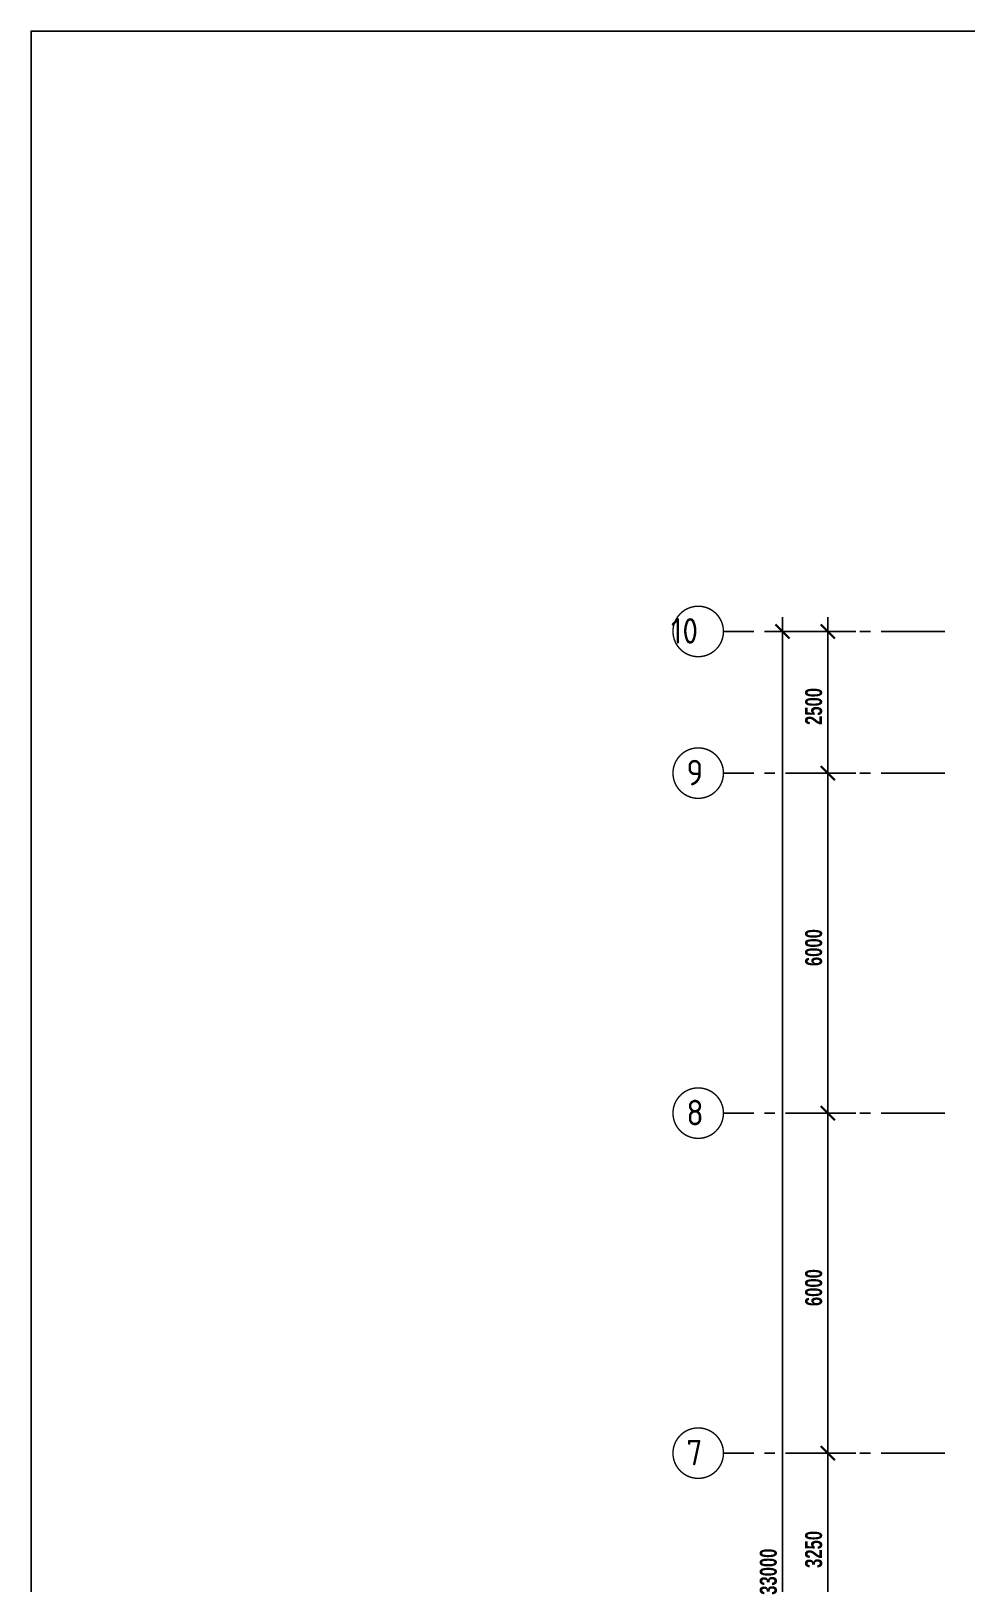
# Model space of a CAD drawing. Header units: inches. Extents: x 16928 to 514628, y -1471 to 241387.
# Drawn here: x 146593 to 163109, y 37707 to 65110 of the extents above; entities that cross this region are included whole.
import ezdxf

# ---------------------------------------------------------------- set-up
doc = ezdxf.new("R2010")
doc.units = ezdxf.units.IN
doc.header["$MEASUREMENT"] = 0
doc.linetypes.add('CENTER2', pattern=[1.125, 0.75, -0.125, 0.125, -0.125])
for name, color, linetype in [('DIM', 4, 'Continuous'), ('GRID', 8, 'CENTER2'), ('GRID-TEXT', 8, 'Continuous'), ('t.block', 4, 'Continuous')]:
    doc.layers.add(name, color=color, linetype=linetype)
doc.styles.add('STYLE1', font='ISOCP.SHX')
doc.styles.add('style2', font='sanssb__.ttf', dxfattribs={"height": 1200})

msp = doc.modelspace()

# ---------------------------------------------------------------- linework, layer by layer
at = {"linetype": 'ByBlock', "const_width": 37.5}
for points in [[(159978, 54390), (159728, 54640)], [(160778, 54390), (160528, 54640)], [(160778, 51890), (160528, 52140)], [(160528, 52140), (160778, 51890)], [(160528, 46140), (160778, 45890)], [(160778, 45890), (160528, 46140)], [(160778, 39890), (160528, 40140)], [(160528, 40140), (160778, 39890)]]:
    msp.add_lwpolyline(points, dxfattribs=at)
at = {"layer": 'DIM'}
for p, q in [((159853, 54765), (159853, 21265)), ((160653, 54765), (160653, 51765)), ((160348, 54515), (159603, 54515)), ((161148, 54515), (160403, 54515)), ((160653, 52265), (160653, 45765)), ((161148, 52015), (160403, 52015)), ((161148, 52015), (160403, 52015)), ((160653, 46265), (160653, 39765)), ((161148, 46015), (160403, 46015)), ((161148, 46015), (160403, 46015)), ((161148, 40015), (160403, 40015)), ((161148, 40015), (160403, 40015)), ((160653, 40265), (160653, 36515))]:
    msp.add_line(p, q, dxfattribs=at)
at = {"layer": 'GRID', "ltscale": 1500}
for p, q in [((162721, 54515), (158812, 54515)), ((162721, 52015), (158812, 52015)), ((162721, 46015), (158812, 46015)), ((162721, 40015), (158812, 40015))]:
    msp.add_line(p, q, dxfattribs=at)
at = {"layer": 'GRID-TEXT', "const_width": 24.7}
for points in [[(158812, 54515, 1), (157921, 54515, 0.414214), (158367, 54070, 0.414214), (158812, 54515, 1)], [(158812, 52015, 1), (157921, 52015, 0.414214), (158367, 51570, 0.414214), (158812, 52015, 1)], [(158812, 46015, 1), (157921, 46015, 0.414214), (158367, 45570, 0.414214), (158812, 46015, 1)], [(158812, 40015, 1), (157921, 40015, 0.414214), (158367, 39570, 0.414214), (158812, 40015, 1)]]:
    msp.add_lwpolyline(points, format="xyb", dxfattribs=at)
at = {"layer": 't.block', "color": 7, "ltscale": 0.5}
msp.add_lwpolyline([(241448, 247), (146593, 247), (146593, 65110), (241448, 65110)], close=True, dxfattribs=at)

# ---------------------------------------------------------------- texts
at = {"layer": 'DIM', "style": 'style2', "width": 0.7}
for s, p in [('2500', (160553, 52865)), ('6000', (160553, 48610)), ('6000', (160553, 42610)), ('3250', (160553, 37990)), ('33000', (159753, 37515))]:
    msp.add_text(s, height=300, rotation=90, dxfattribs=at).set_placement(p)
at = {"layer": 'GRID-TEXT', "style": 'STYLE1'}
for s, p in [('10', (157885, 54300)), ('9', (158158, 51800)), ('8', (158158, 45800)), ('7', (158158, 39800))]:
    msp.add_text(s, height=450, dxfattribs=at).set_placement(p)

doc.saveas('drawing.dxf')
